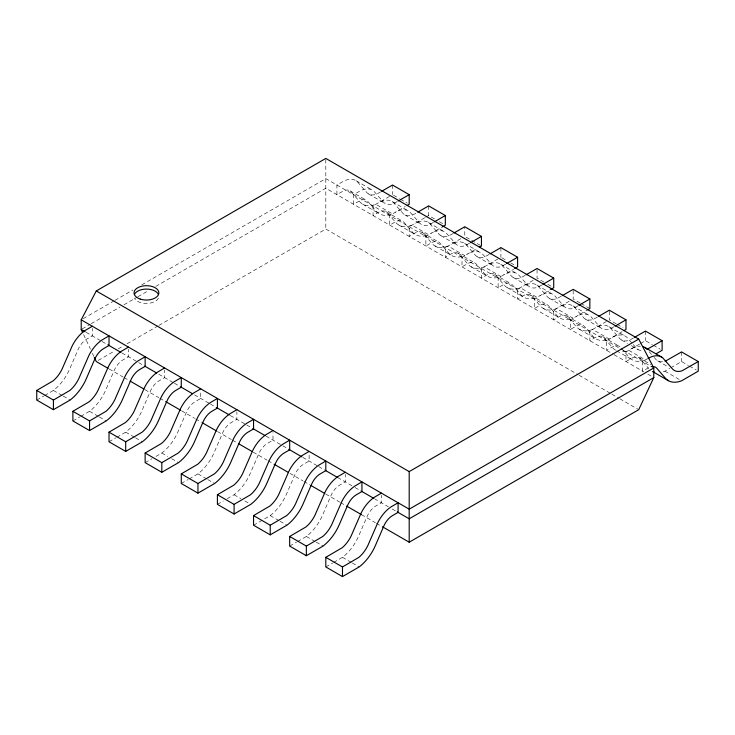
<?xml version="1.0" encoding="UTF-8"?>
<svg xmlns="http://www.w3.org/2000/svg" width="735" height="735" viewBox="0 0 735 735"><rect width="100%" height="100%" fill="white"/><g stroke="black" fill="none" stroke-linecap="round" stroke-linejoin="round"><path stroke-width="0.55" stroke-dasharray="3.67 2.76" d="M83.211 318.678L114.035 300.881M115.028 300.312L132.925 289.976M141.873 284.812L325.807 178.614L621.975 349.603M82.219 328.885L90.166 324.291M91.168 323.712L119.998 307.065M123.976 304.768L136.903 297.308M137.895 296.738L148.828 290.417M155.792 286.402L325.807 188.243L613.036 354.068M380.611 191.908L376.099 194.389A22.28 12.862 -60 0 1 367.169 192.919L357.173 181.545A26.478 15.288 -60 0 0 344.017 181.003L336.924 185.036L336.924 194.665L342.482 191.449A14.682 8.471 -60 0 1 351.128 191.807L359.599 201.611A34.076 19.68 -60 0 0 375.842 204.293L392.518 213.922A34.076 19.68 -60 0 1 376.274 211.239L367.803 201.436A14.682 8.471 -60 0 0 359.158 201.078L353.599 204.293L353.599 194.665L360.692 190.631A26.478 15.288 -60 0 1 373.849 191.173L383.845 202.548A22.28 12.862 -60 0 0 392.775 204.018L398.278 200.958M98.269 360.398L114.164 351.22M118.142 348.932L123.103 346.056M127.081 343.769L157.887 325.982M158.879 325.412L325.807 229.035L578.123 374.703M36.75 400.06L43.613 396.101M44.596 395.531L53.425 390.432A34.076 19.68 -60 0 0 69.669 368.998L78.14 349.41A14.682 8.471 -60 0 1 86.776 339.083L92.334 335.877L92.334 328.389M389.568 196.364L373.058 205.892L373.058 215.52L378.617 212.314A14.682 8.471 -60 0 1 387.253 212.672L395.733 222.475A34.076 19.68 -60 0 0 411.967 225.149L428.643 234.777A34.076 19.68 -60 0 1 412.409 232.104L403.938 222.301A14.682 8.471 -60 0 0 395.292 221.942L389.734 225.149L389.734 215.52L405.27 206.553M415.753 213.334L412.234 215.245A22.28 12.862 -60 0 1 403.304 213.775L393.298 202.41A26.478 15.288 -60 0 0 380.151 201.868L378.791 202.584M72.884 420.925L79.747 416.956M80.731 416.387L89.56 411.297A34.076 19.68 -60 0 0 105.803 389.862L114.274 370.275A14.682 8.471 -60 0 1 122.91 359.948L128.469 356.732L128.469 349.244M424.72 217.79L409.193 226.757L409.193 236.385L414.751 233.17A14.682 8.471 -60 0 1 423.388 233.528L431.858 243.331A34.076 19.68 -60 0 0 448.102 246.014L464.777 255.642A34.076 19.68 -60 0 1 448.534 252.959L440.063 243.156A14.682 8.471 -60 0 0 431.427 242.798L425.868 246.014L425.868 236.385L442.378 226.849M425.703 217.22L428.643 215.52L435.515 219.489M433.42 222.393L428.909 224.873A22.28 12.862 -60 0 1 419.979 223.403L409.974 212.038A26.478 15.288 -60 0 0 396.827 211.496L395.467 212.213M452.879 233.629L448.359 236.11A22.28 12.862 -60 0 1 439.438 234.64L429.433 223.265A26.478 15.288 -60 0 0 416.286 222.723L414.917 223.449M109.019 441.781L115.882 437.821M116.865 437.252L125.694 432.152A34.076 19.68 -60 0 0 141.928 410.727L150.409 391.139A14.682 8.471 -60 0 1 159.045 380.803L164.603 377.597L164.603 370.109M460.854 238.645L445.327 247.612L445.327 257.241L450.886 254.034A14.682 8.471 -60 0 1 459.522 254.393L467.993 264.196A34.076 19.68 -60 0 0 484.236 266.869L500.912 276.498A34.076 19.68 -60 0 1 484.668 273.824L476.197 264.021A14.682 8.471 -60 0 0 467.561 263.663L462.003 266.869L462.003 257.241L477.529 248.274M469.555 243.257L465.044 245.738A22.28 12.862 -60 0 1 456.113 244.268L446.108 232.894A26.478 15.288 -60 0 0 432.961 232.352L431.601 233.078M489.014 254.485L484.494 256.974A22.28 12.862 -60 0 1 475.573 255.495L465.567 244.13A26.478 15.288 -60 0 0 452.411 243.588L451.051 244.305M145.144 462.646L152.016 458.677M155.939 456.417L161.819 453.017A34.076 19.68 -60 0 0 178.063 431.583L186.534 411.995A14.682 8.471 -60 0 1 195.179 401.668L200.738 398.453L200.738 390.965M497.972 258.94L481.453 268.477L481.453 278.106L487.011 274.899A14.682 8.471 -60 0 1 495.656 275.248L504.127 285.051A34.076 19.68 -60 0 0 520.371 287.734L537.046 297.363A34.076 19.68 -60 0 1 520.803 294.68L512.332 284.877A14.682 8.471 -60 0 0 503.695 284.528L498.128 287.734L498.128 278.106L513.664 269.139M505.689 264.113L501.169 266.603A22.28 12.862 -60 0 1 492.248 265.124L482.243 253.759A26.478 15.288 -60 0 0 469.095 253.217L467.726 253.933M525.139 275.349L520.628 277.83A22.28 12.862 -60 0 1 511.698 276.36L501.702 264.986A26.478 15.288 -60 0 0 488.545 264.444L487.186 265.17M181.279 483.501L188.142 479.542M189.125 478.972L197.954 473.873A34.076 19.68 -60 0 0 214.197 452.448L222.668 432.86A14.682 8.471 -60 0 1 231.304 422.524L236.872 419.317L236.872 411.83M533.123 280.375L517.587 289.342L517.587 298.97L523.145 295.755A14.682 8.471 -60 0 1 531.782 296.113L540.262 305.916A34.076 19.68 -60 0 0 556.496 308.599L573.181 318.218A34.076 19.68 -60 0 1 556.937 315.545L548.466 305.742A14.682 8.471 -60 0 0 539.821 305.383L534.262 308.59L534.262 298.961L550.781 289.434M541.824 284.978L537.303 287.458A22.28 12.862 -60 0 1 528.373 285.988L518.377 274.614A26.478 15.288 -60 0 0 505.221 274.072L503.861 274.798M561.274 296.205L556.762 298.695A22.28 12.862 -60 0 1 547.832 297.225L537.827 285.851A26.478 15.288 -60 0 0 524.68 285.309L523.32 286.025M217.413 504.366L223.293 500.967M227.225 498.697L234.088 494.738A34.076 19.68 -60 0 0 250.332 473.303L258.803 453.715A14.682 8.471 -60 0 1 267.439 443.389L272.997 440.173L272.997 432.685M569.248 301.231L553.721 310.198L553.721 319.826L559.28 316.62A14.682 8.471 -60 0 1 567.916 316.969L576.387 326.781A34.076 19.68 -60 0 0 592.63 329.455L609.306 339.083A34.076 19.68 -60 0 1 593.071 336.409L584.591 326.597A14.682 8.471 -60 0 0 575.955 326.248L570.397 329.455L570.397 319.826L587.89 309.729M577.949 305.833L573.438 308.323A22.28 12.862 -60 0 1 564.508 306.844L554.512 295.479A26.478 15.288 -60 0 0 541.355 294.937L539.995 295.654M597.408 317.07L592.888 319.55A22.28 12.862 -60 0 1 583.967 318.08L573.962 306.706A26.478 15.288 -60 0 0 560.814 306.164L559.454 306.89M253.547 525.222L270.223 515.602A34.076 19.68 -60 0 0 286.466 494.168L294.937 474.58A14.682 8.471 -60 0 1 303.573 464.244L309.132 461.038L309.132 453.55M606.366 321.526L589.856 331.062L589.856 340.691L595.414 337.475A14.682 8.471 -60 0 1 604.051 337.834L612.521 347.637A34.076 19.68 -60 0 0 615.682 350.227M614.083 326.698L609.572 329.179A22.28 12.862 -60 0 1 600.642 327.709L590.637 316.335A26.478 15.288 -60 0 0 577.489 315.793L576.13 316.519M622.058 331.724L606.531 340.691L606.531 350.319L612.09 347.104A14.682 8.471 -60 0 1 620.726 347.462M633.542 337.935L629.022 340.415A22.28 12.862 -60 0 1 620.101 338.945L610.096 327.571A26.478 15.288 -60 0 0 596.949 327.029L595.58 327.755M289.673 546.087L296.545 542.127M297.528 541.557L306.357 536.458A34.076 19.68 -60 0 0 322.591 515.024L331.062 495.436A14.682 8.471 -60 0 1 339.708 485.109L345.266 481.903L345.266 474.415M639.551 344.09L625.981 351.918L625.981 361.546L631.54 358.34A14.682 8.471 -60 0 1 640.185 358.698L648.656 368.501M640.534 343.521L645.44 340.691L652.312 344.651M648.389 358.239L642.666 361.546L642.666 371.175L648.224 367.969A14.682 8.471 -60 0 1 651.559 366.673M325.807 566.951L332.679 562.982M333.653 562.413L342.482 557.323A34.076 19.68 -60 0 0 358.726 535.888L367.197 516.301A14.682 8.471 -60 0 1 375.842 505.974L381.401 502.758L381.401 495.271M663.273 371.745A34.076 19.68 -60 0 0 664.899 371.175L669.805 368.345M670.779 367.776L681.575 361.546L688.438 365.515M612.255 337.383L613.624 336.658A26.478 15.288 -60 0 1 626.771 337.2L632.523 343.741M631.714 348.611L633.074 347.894A26.478 15.288 -60 0 1 640.387 346.157M393.491 195.225L399.381 198.625M400.364 199.194L407.227 203.154M439.438 221.75L443.361 224.019M480.479 245.444L464.777 236.385L464.777 226.757M501.895 257.81L506.801 260.64M510.724 262.91L515.63 265.739M543.909 282.075L537.046 278.106L537.046 268.477M547.832 284.335L551.755 286.604M580.044 302.93L573.181 298.97L573.181 289.342M581.027 303.5L588.873 308.029M616.178 323.795L609.306 319.826L609.306 310.198M617.161 324.356L623.041 327.755M653.286 345.22L660.159 349.18M689.421 366.076L696.284 370.045M356.172 180.782L372.847 190.411M392.306 201.638L408.982 211.267M428.431 222.503L445.107 232.131M464.566 243.358L481.241 252.987M500.7 264.223L517.376 273.852M536.835 285.079L553.51 294.707M572.96 305.944L589.635 315.572M609.095 326.809L625.77 336.437M368.602 193.957L385.278 203.586M404.737 214.822L421.412 224.451M440.871 235.678L457.547 245.306M477.006 256.543L493.681 266.171M513.131 277.398L529.816 287.027M549.265 298.263L565.941 307.892M585.4 319.119L602.075 328.747M621.534 339.983L627.414 343.383M631.337 345.652L638.21 349.612M657.669 360.848L667.472 366.508M664.899 371.175L679.609 379.673M350.071 190.879L366.747 200.508M386.206 211.735L402.881 221.364M422.331 232.6L439.015 242.228M458.465 253.465L475.141 263.084M494.6 274.32L511.275 283.949M530.734 295.185L547.41 304.814M566.869 316.041L583.544 325.669M602.994 336.906L619.669 346.534M639.128 357.761L650.898 364.56M622.968 350.182L653.783 367.969M362.75 204.201L379.435 213.83M398.885 225.066L415.56 234.695M435.019 245.922L451.694 255.55M471.153 266.787L487.829 276.415M507.279 287.642L523.963 297.271M543.413 308.507L560.088 318.136M579.547 329.372L596.223 339M616.665 350.797L632.357 359.856M614.028 354.647L643.842 371.855M647.82 374.152L653.783 377.597M579.116 375.282L610.904 393.629M611.897 394.208L618.852 398.223M619.844 398.793L637.732 409.119M86.188 332.321L101.164 340.966M102.091 341.509L109.019 345.505M121.964 352.984L145.144 366.361M158.742 374.207L173.653 382.816M174.416 383.257L181.279 387.226M194.518 394.87L209.567 403.552M210.421 404.048L217.413 408.081M230.294 415.523L246.197 424.701M246.675 424.977L253.547 428.946M266.079 436.177L281.983 445.364M282.81 445.842L289.673 449.802M302.848 457.409L317.961 466.137M318.751 466.587L325.807 470.666M337.631 477.493L354.095 486.993M355.079 487.562L361.942 491.531M374.409 498.725L388.319 506.755M392.187 508.987L398.076 512.387M109.193 369.007L123.103 377.037M124.096 377.606L129.057 380.473M144.951 389.651L158.861 397.681M159.853 398.251L165.816 401.696M181.71 410.874L194.619 418.325M195.62 418.904L201.574 422.34M217.468 431.518L231.378 439.548M232.37 440.118L237.341 442.985M253.235 452.163L267.136 460.193M268.128 460.771L273.098 463.638M289.985 473.386L302.903 480.837M303.895 481.416L309.858 484.852M325.752 494.03L339.653 502.06M340.645 502.63L345.615 505.505M361.51 514.675L375.42 522.704M376.412 523.283L381.373 526.15M53.425 390.432L62.255 395.531M63.238 396.101L70.101 400.06M89.56 411.297L98.389 416.387M99.372 416.956L106.235 420.925M125.694 432.152L134.523 437.252M135.497 437.821L142.369 441.781M161.819 453.017L167.709 456.417M171.632 458.677L178.504 462.646M197.954 473.873L206.783 478.972M207.766 479.542L214.629 483.501M234.088 494.738L240.951 498.697M244.874 500.967L250.764 504.366M270.223 515.602L279.052 520.692M280.026 521.262L286.898 525.222M306.357 536.458L315.177 541.557M316.16 542.127L323.033 546.087M342.482 557.323L351.312 562.413M352.295 562.982L359.158 566.951M649.152 351.697L653.397 356.613M654.104 357.43L656.226 359.801A22.28 12.862 -60 0 0 664.109 361.556M633.23 344.559L636.776 348.574A22.28 12.862 -60 0 0 642.638 350.595M621.433 348.28L629.197 357.265A34.076 19.68 -60 0 0 645.44 359.948L628.765 350.319A34.076 19.68 -60 0 1 620.974 351.725M83.652 334.627L90.451 349.125M92.389 353.269L93.85 356.374M681.575 351.918L681.575 361.546M645.44 331.062L645.44 340.691M500.912 247.612L500.912 257.241M428.643 205.892L428.643 215.52M392.518 185.036L392.518 194.665M325.807 159.55L325.807 229.035M158.438 298.116A12.421 7.175 0 0 1 146.44 303.436A12.421 7.175 0 0 1 134.441 298.116"/><path stroke-width="1.1" d="M82.678 332.56L81.218 329.455L81.218 319.826L96.276 290.941L325.807 158.42L638.724 339.083L653.783 367.969L653.783 377.597L638.724 409.689L409.193 542.209L382.375 526.719M92.334 326.248L85.251 330.401A26.478 15.288 -60 0 0 72.094 346.13L62.089 369.053A22.28 12.862 -60 0 1 53.168 380.831L36.75 390.432L36.75 400.06L53.425 409.689L70.101 400.06A34.076 19.68 -60 0 0 86.344 378.626L94.815 359.038A14.682 8.471 -60 0 1 103.46 348.712L109.019 345.505L109.019 335.877L101.926 340.029A26.478 15.288 -60 0 0 88.77 355.758L78.774 378.681A22.28 12.862 -60 0 1 69.843 390.46L53.425 400.06L36.75 390.432M381.603 191.33L392.518 185.036L409.193 194.665L409.193 204.293L407.227 205.423M128.469 347.104L121.376 351.266A26.478 15.288 -60 0 0 108.229 366.995L98.224 389.908A22.28 12.862 -60 0 1 89.302 401.696L72.884 411.297L72.884 420.925L89.56 430.554L106.235 420.925A34.076 19.68 -60 0 0 122.479 399.491L130.949 379.903A14.682 8.471 -60 0 1 139.586 369.576L145.144 366.361L145.144 356.732L138.051 360.894A26.478 15.288 -60 0 0 124.904 376.623L114.899 399.537A22.28 12.862 -60 0 1 105.978 411.315L89.56 420.925L72.884 411.297M398.278 200.958L409.193 194.665M417.737 212.195L428.643 205.892L445.327 215.52L445.327 225.149L442.378 226.849M164.603 367.969L157.51 372.121A26.478 15.288 -60 0 0 144.363 387.85L134.358 410.773A22.28 12.862 -60 0 1 125.428 422.551L109.019 432.152L109.019 441.781L125.694 451.409L142.369 441.781A34.076 19.68 -60 0 0 158.613 420.346L167.084 400.768A14.682 8.471 -60 0 1 175.72 390.432L181.279 387.226L181.279 377.597L174.186 381.75A26.478 15.288 -60 0 0 161.038 397.479L151.033 420.402A22.28 12.862 -60 0 1 142.112 432.18L125.694 441.781L109.019 432.152M434.413 221.823L445.327 215.52M453.872 233.05L464.777 226.757L481.453 236.385L481.453 246.014L479.496 247.144M200.738 388.824L193.645 392.986A26.478 15.288 -60 0 0 180.488 408.715L170.492 431.638A22.28 12.862 -60 0 1 161.562 443.416L145.144 453.017L145.144 462.646L161.819 472.274L178.504 462.646A34.076 19.68 -60 0 0 194.738 441.211L203.218 421.624A14.682 8.471 -60 0 1 211.855 411.297L217.413 408.081L217.413 398.453L210.32 402.615A26.478 15.288 -60 0 0 197.173 418.344L187.168 441.266A22.28 12.862 -60 0 1 178.237 453.045L161.819 462.646L145.144 453.017M470.547 242.679L481.453 236.385M490.006 253.915L500.912 247.612L517.587 257.241L517.587 266.869L514.647 268.569M236.872 409.689L229.779 413.851A26.478 15.288 -60 0 0 216.623 429.571L206.627 452.494A22.28 12.862 -60 0 1 197.697 464.272L181.279 473.873L181.279 483.501L197.954 493.13L214.629 483.501A34.076 19.68 -60 0 0 230.873 462.076L239.344 442.488A14.682 8.471 -60 0 1 247.989 432.152L253.547 428.946L253.547 419.317L246.455 423.479A26.478 15.288 -60 0 0 233.298 439.199L223.302 462.122A22.28 12.862 -60 0 1 214.372 473.9L197.954 483.501L181.279 473.873M506.681 263.543L517.587 257.241M526.131 274.78L537.046 268.477L553.721 278.106L553.721 287.734L550.781 289.434M272.997 430.554L265.905 434.707A26.478 15.288 -60 0 0 252.757 450.436L242.752 473.358A22.28 12.862 -60 0 1 233.831 485.137L217.413 494.738L217.413 504.366L234.088 513.995L250.764 504.366A34.076 19.68 -60 0 0 267.007 482.932L275.478 463.344A14.682 8.471 -60 0 1 284.114 453.017L289.673 449.802L289.673 440.173L282.589 444.335A26.478 15.288 -60 0 0 269.433 460.064L259.427 482.987A22.28 12.862 -60 0 1 250.506 494.765L234.088 504.366L217.413 494.738M542.816 284.399L553.721 278.106M562.266 295.635L573.181 289.342L589.856 298.97L589.856 308.599L587.89 309.729M309.132 451.409L302.039 455.571A26.478 15.288 -60 0 0 288.892 471.3L278.887 494.214A22.28 12.862 -60 0 1 269.956 505.992L253.547 515.593L253.547 525.222L270.223 534.85L286.898 525.222A34.076 19.68 -60 0 0 303.142 503.797L311.612 484.209A14.682 8.471 -60 0 1 320.249 473.873L325.807 470.666L325.807 461.038L318.714 465.2A26.478 15.288 -60 0 0 305.567 480.92L295.562 503.842A22.28 12.862 -60 0 1 286.641 515.621L270.223 525.222L253.547 515.593M578.941 305.264L589.856 298.97M598.4 316.5L609.306 310.198L625.981 319.826L625.981 329.455L624.024 330.585M345.266 472.274L338.173 476.427A26.478 15.288 -60 0 0 325.026 492.156L315.021 515.079A22.28 12.862 -60 0 1 306.091 526.857L289.673 536.458L289.673 546.087L306.357 555.715L323.033 546.087A34.076 19.68 -60 0 0 339.267 524.652L347.747 505.064A14.682 8.471 -60 0 1 356.383 494.738L361.942 491.531L361.942 481.903L354.849 486.055A26.478 15.288 -60 0 0 341.702 501.784L331.696 524.707A22.28 12.862 -60 0 1 322.766 536.486L306.357 546.087L289.673 536.458M615.076 326.129L625.981 319.826M634.535 337.356L645.44 331.062L662.116 340.691L662.116 350.319L656.236 353.719M96.276 290.941L409.193 471.604L638.724 339.083M381.401 493.13L374.308 497.292A26.478 15.288 -60 0 0 361.151 513.021L351.155 535.934A22.28 12.862 -60 0 1 342.225 547.713L325.807 557.323L325.807 566.951L342.482 576.58L359.158 566.951A34.076 19.68 -60 0 0 375.401 545.517L383.872 525.929A14.682 8.471 -60 0 1 392.518 515.593L398.076 512.387L398.076 502.758L390.983 506.92A26.478 15.288 -60 0 0 377.827 522.649L367.831 545.563A22.28 12.862 -60 0 1 358.9 557.341L342.482 566.951L325.807 557.323M647.241 349.272L662.116 340.691M653.783 367.969L409.193 509.18L81.218 319.826M653.783 377.597L409.193 518.809L397.267 511.918M652.358 366.572A14.682 8.471 -60 0 1 656.86 368.327L665.331 378.13A34.076 19.68 -60 0 0 681.575 380.803L698.25 371.175L698.25 361.546L681.832 370.899A22.28 12.862 -60 0 1 672.911 369.429L662.906 358.055A26.478 15.288 -60 0 0 649.749 357.522L648.389 358.239M665.157 361.271L681.575 351.918L698.25 361.546M645.229 347.664L661.904 357.293M652.79 371.653L668.492 380.721M81.218 329.455L85.196 331.751M108.054 344.945L120.972 352.405M144.823 366.177L156.757 373.068M180.608 386.83L192.533 393.721M216.384 407.493L229.302 414.953M253.152 428.725L265.087 435.607M288.938 449.379L301.855 456.839M325.706 470.611L337.631 477.493M361.482 491.265L373.417 498.146M108.201 368.428L96.276 361.546L94.337 357.412M130.058 381.052L143.959 389.081M165.816 401.696L180.718 410.295M202.566 422.919L216.476 430.949M238.333 443.563L252.243 451.593M274.091 464.208L288.001 472.237M310.85 485.431L324.751 493.461M346.608 506.075L361.51 514.675M647.03 349.244L646.23 348.436A26.478 15.288 -60 0 0 642.96 346.598M409.193 471.604L409.193 542.209M342.482 566.951L342.482 576.58M306.357 546.087L306.357 555.715M270.223 525.222L270.223 534.85M234.088 504.366L234.088 513.995M197.954 483.501L197.954 493.13M161.819 462.646L161.819 472.274M125.694 441.781L125.694 451.409M89.56 420.925L89.56 430.554M53.425 400.06L53.425 409.689M134.441 294.404A12.421 7.175 0 0 1 146.44 289.085A12.421 7.175 0 0 1 158.438 294.404M654.325 372.13A34.076 19.68 -60 0 1 653.029 371.68M140.229 299.071A12.421 7.175 0 0 0 158.861 292.861A12.421 7.175 0 0 0 140.229 286.65A12.421 7.175 0 0 0 140.229 299.071"/></g></svg>
